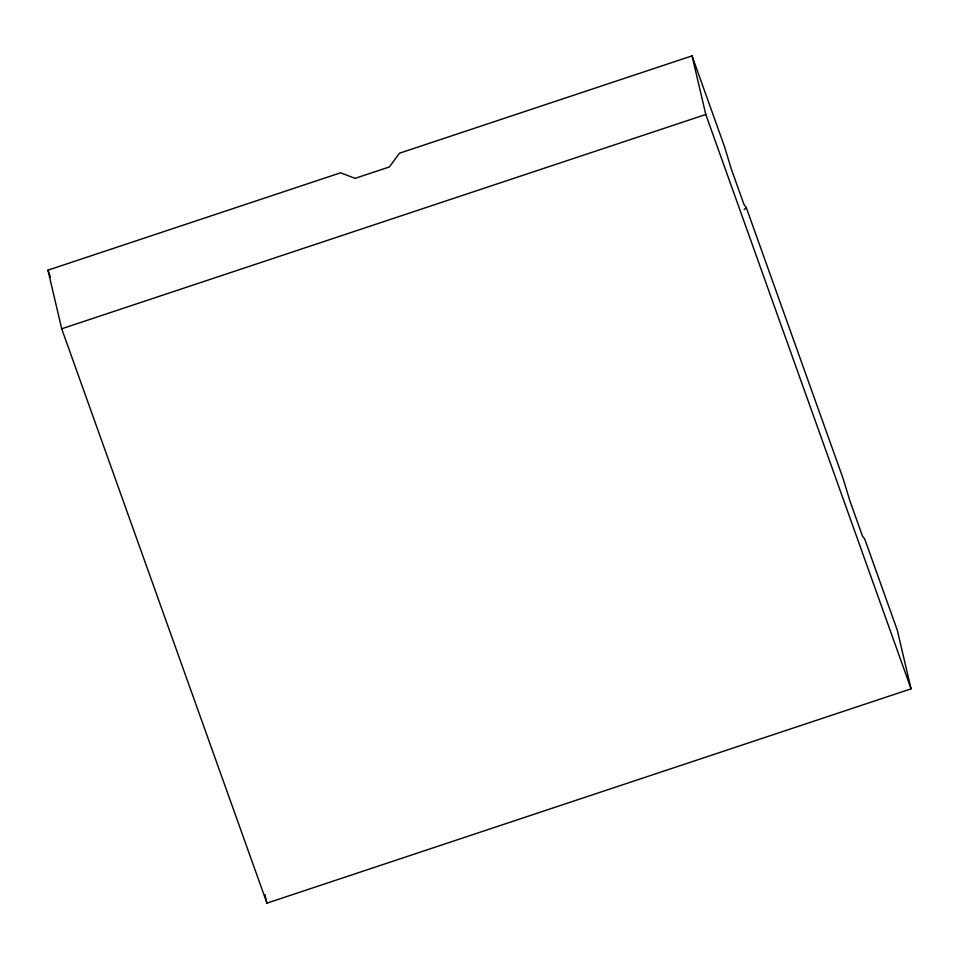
<?xml version="1.0" encoding="UTF-8"?>
<svg xmlns="http://www.w3.org/2000/svg" width="959" height="959" viewBox="0 0 959 959"><rect width="100%" height="100%" fill="white"/><g stroke="black" fill="none" stroke-linecap="round" stroke-linejoin="round"><path stroke-width="1.44" d="M744.184 209.637L746.246 207.504L744.004 204.555L731.369 169.18L724.608 146.967L692.05 55.862L399.4 153.236L389.438 166.926L355.082 178.362L340.613 172.788L47.95 270.162L61.7 328.781L266.95 903.138L911.05 688.838L897.3 630.219L864.742 539.102L862.501 536.153L849.866 500.778L843.117 478.577L746.246 207.504M61.7 328.781L705.8 114.481L692.05 55.862M705.8 114.481L911.05 688.838M47.95 270.162L50.455 277.175M264.936 894.555L266.95 903.138"/></g></svg>
